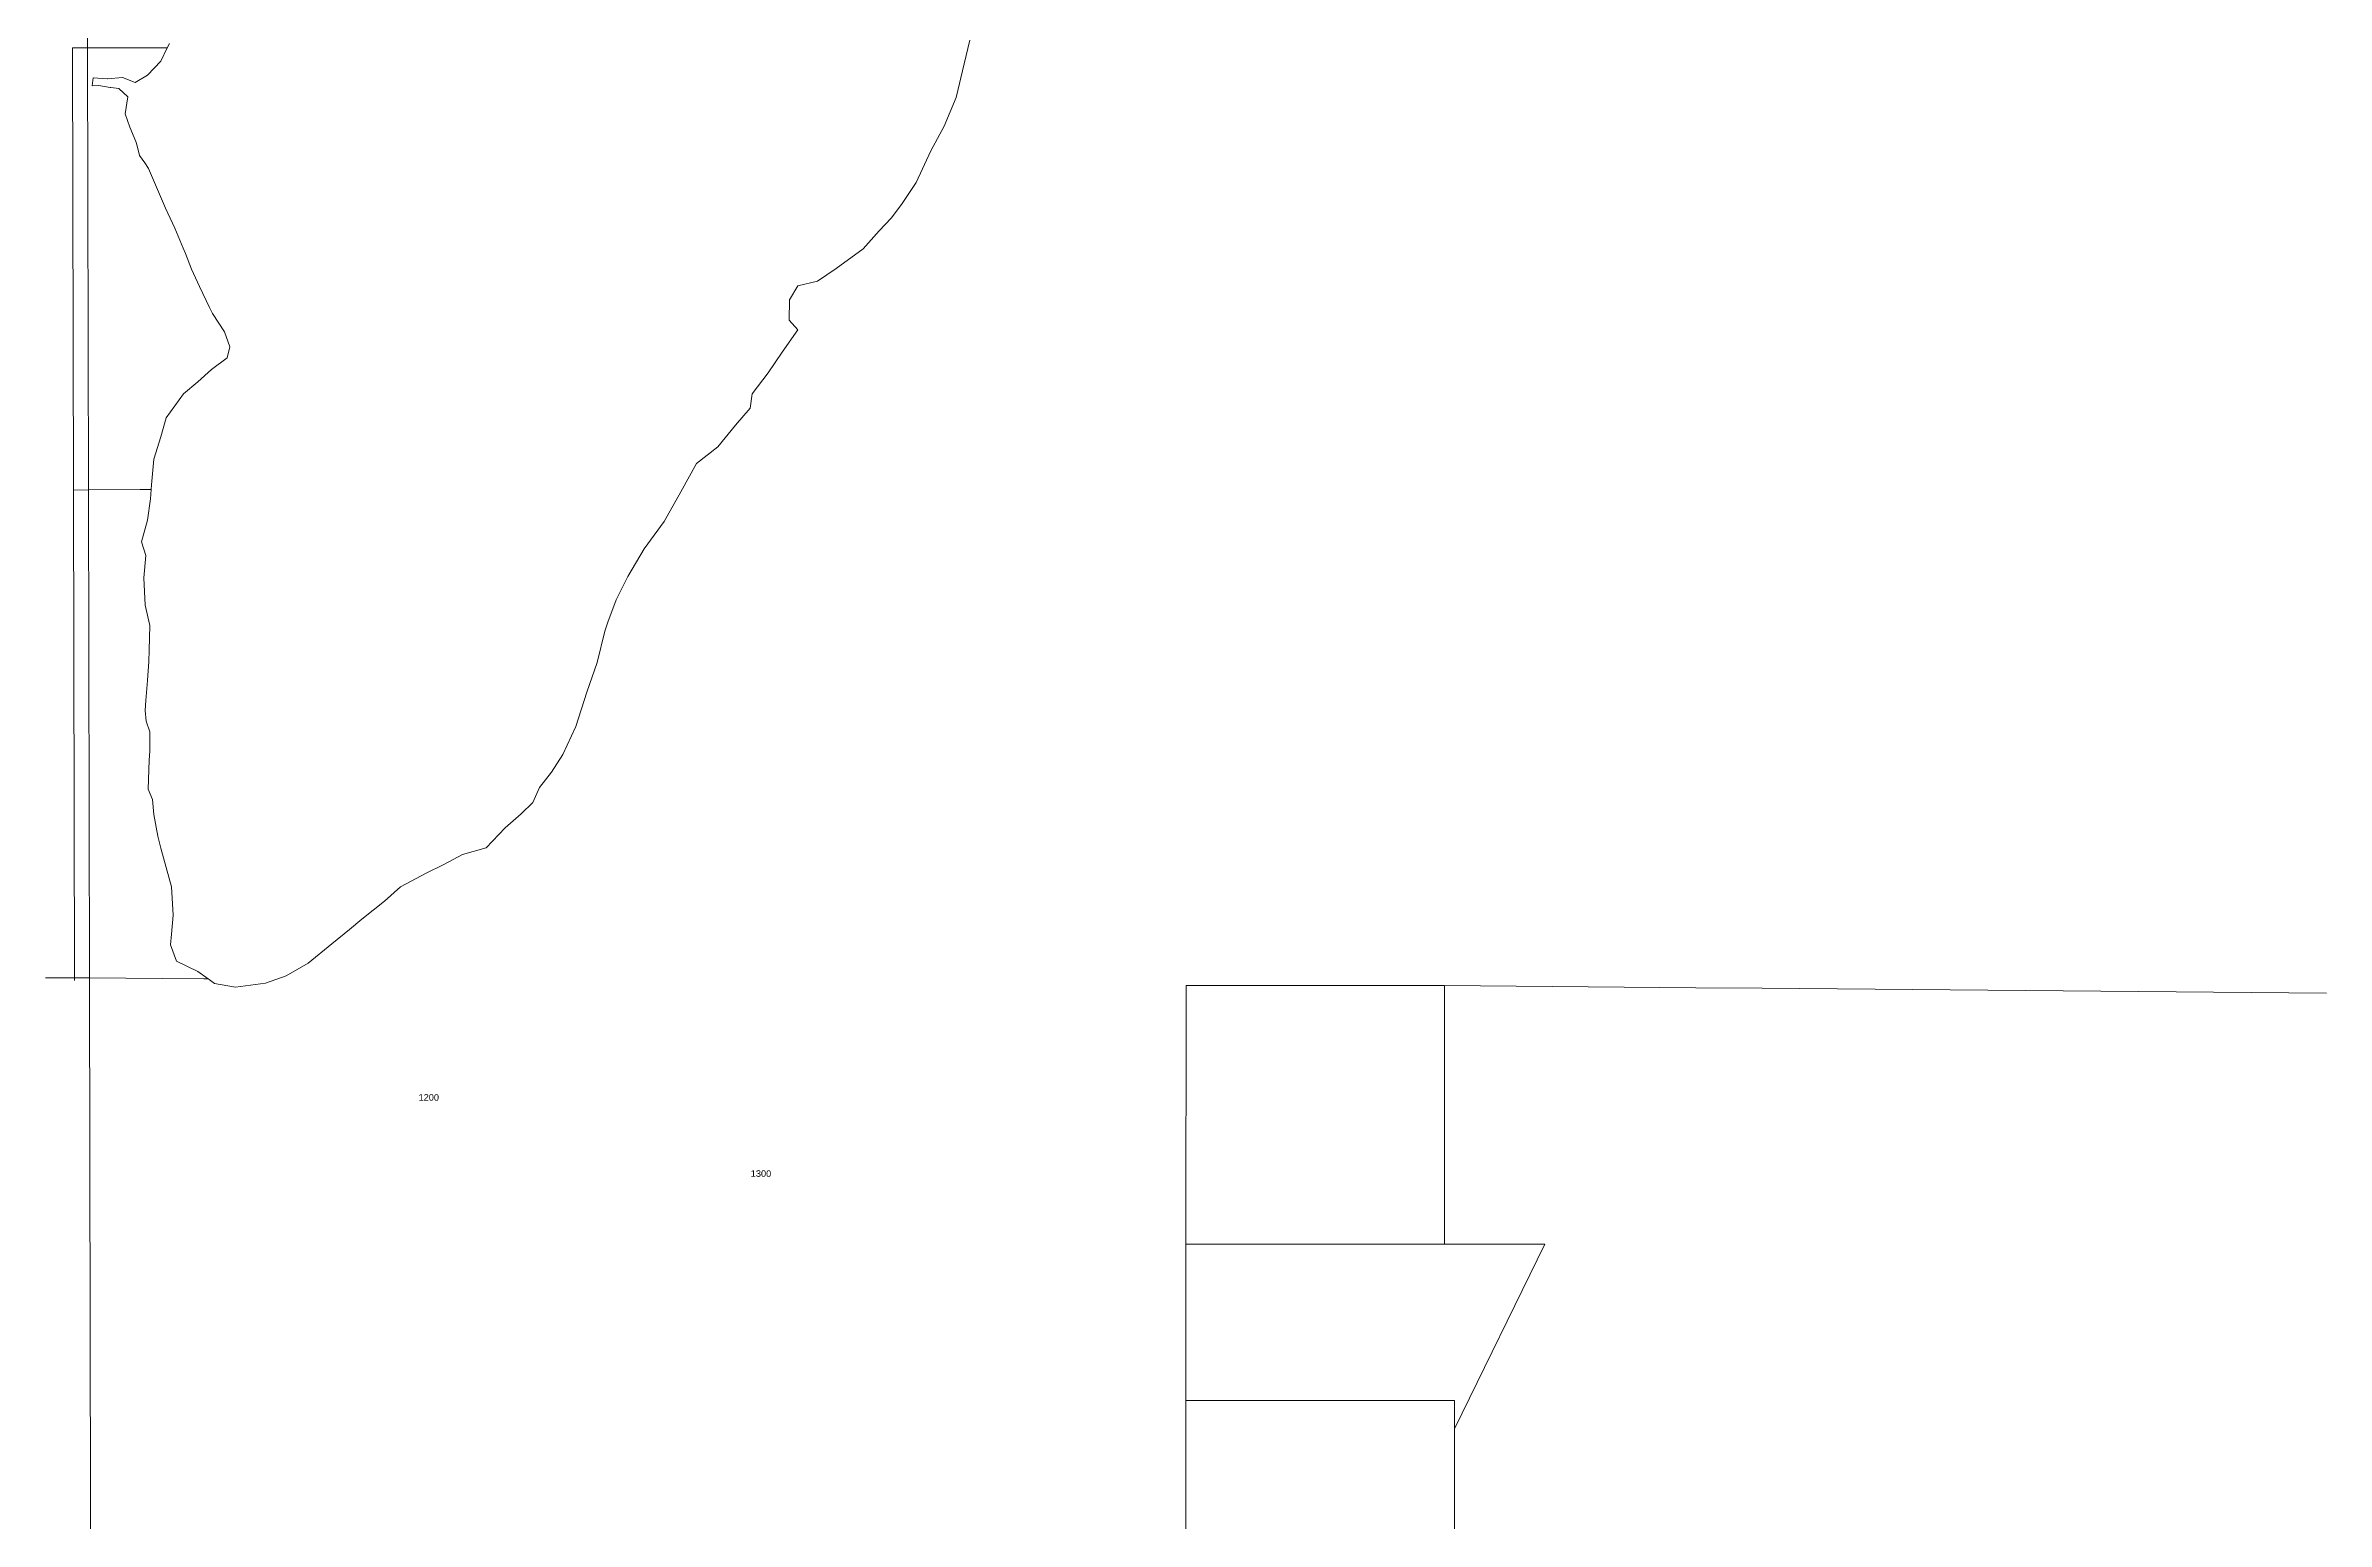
# Model space of a CAD drawing. Header units: feet. Extents: x 2808417 to 2820762, y 948624 to 970780.
# Drawn here: x 2817384 to 2819988, y 963665 to 965350 of the extents above; entities that cross this region are included whole.
import ezdxf
from ezdxf.enums import TextEntityAlignment as Align

# ---------------------------------------------------------------- set-up
doc = ezdxf.new("R2010")
doc.units = ezdxf.units.FT
doc.header["$LTSCALE"] = 0.015
doc.header["$MEASUREMENT"] = 0
doc.layers.add('Dakota County Addresses', color=7, linetype='Continuous')
doc.layers.add('Dakota County Parcels', color=7, linetype='Continuous')
doc.styles.add('Dimensions 100', font='arial.ttf')

# ---------------------------------------------------------------- blocks, each defined once
blk = doc.blocks.new('ACMAP_ANN_TEMPLATE_Dakota County Addresses')
at = {"layer": 'Dakota County Addresses', "style": 'Dimensions 100'}
blk.add_attdef('DakotaCountyAddress', text='', height=50, dxfattribs=at).set_placement((0, 0), align=Align.CENTER)

msp = doc.modelspace()

# ---------------------------------------------------------------- linework, layer by layer
at = {"layer": 'Dakota County Parcels', "lineweight": 5}
for p, q in [((2817414.5, 965347.2), (2817431.5, 965347.3)), ((2817415.6, 964842.5), (2817414.5, 965347.2)), ((2817431.5, 965347.3), (2817432.6, 964842.7)), ((2817522.7, 965347.4), (2817515.4, 965332.2)), ((2817525.1, 965352.3), (2817522.7, 965347.4)), ((2818432.5, 965329.2), (2818439, 965356.2)), ((2817436.9, 965304), (2817438.1, 965313.2)), ((2817471.7, 965313.4), (2817454.3, 965311.9)), ((2817486.1, 965307.9), (2817471.7, 965313.4)), ((2817500.1, 965316), (2817486.1, 965307.9)), ((2817515.4, 965332.2), (2817500.1, 965316)), ((2818423.2, 965290.7), (2818432.5, 965329.2)), ((2817436.9, 965304), (2817444.4, 965304.5)), ((2817444.4, 965304.5), (2817457.5, 965302.2)), ((2817467.2, 965301), (2817477.5, 965291.4)), ((2817477.5, 965291.4), (2817474.7, 965271.9)), ((2818409.6, 965257.8), (2818423.2, 965290.7)), ((2817474.7, 965271.9), (2817479.9, 965256.7)), ((2817479.9, 965256.7), (2817486.9, 965240.4)), ((2818394.3, 965229.7), (2818409.6, 965257.8)), ((2817501.4, 965209.7), (2817510.2, 965188.4)), ((2818377.6, 965193.8), (2818394.3, 965229.7)), ((2817510.2, 965188.4), (2817520.8, 965164.5)), ((2818361.1, 965168.6), (2818377.6, 965193.8)), ((2817520.8, 965164.5), (2817531.4, 965141.4)), ((2818349.1, 965153.1), (2818361.1, 965168.6)), ((2817531.4, 965141.4), (2817540.9, 965118.8)), ((2818317, 965117.9), (2818335.6, 965138.3)), ((2818335.6, 965138.3), (2818349.1, 965153.1)), ((2818286.4, 965095.5), (2818317, 965117.9)), ((2817550.5, 965094.6), (2817559.4, 965074.8)), ((2818233.1, 965059.8), (2818242.6, 965075.6)), ((2818242.6, 965075.6), (2818264.9, 965081.2)), ((2818264.9, 965081.2), (2818286.4, 965095.5)), ((2818232.6, 965036.5), (2818233.1, 965059.8)), ((2817574.4, 965044.1), (2817587.9, 965023.3)), ((2818224.7, 964999.9), (2818242.5, 965025.5)), ((2818242.5, 965025.5), (2818232.6, 965036.5)), ((2817587.9, 965023.3), (2817594.2, 965006)), ((2817594.2, 965006), (2817591.2, 964993.5)), ((2818208.6, 964976.4), (2818224.7, 964999.9)), ((2817573.2, 964980.1), (2817557.5, 964966.1)), ((2817591.2, 964993.5), (2817573.2, 964980.1)), ((2818190.3, 964952.5), (2818208.6, 964976.4)), ((2817541.2, 964952.3), (2817521.4, 964925.2)), ((2817557.5, 964966.1), (2817541.2, 964952.3)), ((2818188, 964936.1), (2818190.3, 964952.5)), ((2817521.4, 964925.2), (2817515.2, 964903.4)), ((2818171.6, 964916.5), (2818188, 964936.1)), ((2817515.2, 964903.4), (2817507.4, 964878)), ((2818151.2, 964891.9), (2818171.6, 964916.5)), ((2817507.4, 964878), (2817504.6, 964848.5)), ((2818109, 964840.7), (2818127, 964872.7)), ((2818127, 964872.7), (2818151.2, 964891.9)), ((2817432.6, 964842.7), (2817415.6, 964842.5)), ((2817416.7, 964285.8), (2817415.6, 964842.5)), ((2817491.8, 964843.1), (2817432.6, 964842.7)), ((2817491.8, 964843.1), (2817504.2, 964843.2)), ((2817504.2, 964843.2), (2817503.4, 964832.7)), ((2817504.6, 964848.5), (2817504.2, 964843.2)), ((2817503.4, 964832.7), (2817500, 964808.1)), ((2818090, 964806.5), (2818109, 964840.7)), ((2817500, 964808.1), (2817493.1, 964783.6)), ((2818067.2, 964775.3), (2818090, 964806.5)), ((2817493.1, 964783.6), (2817498, 964768)), ((2817498, 964768), (2817495.9, 964742.3)), ((2818048.3, 964744), (2818067.2, 964775.3)), ((2817495.9, 964742.3), (2817497.5, 964711.3)), ((2818035.3, 964717.1), (2818048.3, 964744)), ((2817497.5, 964711.3), (2817502.8, 964687.9)), ((2818025.6, 964691.8), (2818035.3, 964717.1)), ((2817502.8, 964687.9), (2817502.1, 964659.8)), ((2818022.4, 964681.4), (2818025.6, 964691.8)), ((2817502.1, 964659.8), (2817501.6, 964646.8)), ((2818013.6, 964645.9), (2818022.4, 964681.4)), ((2817501.6, 964646.8), (2817500, 964625.3)), ((2818001.6, 964611.9), (2818013.6, 964645.9)), ((2817500, 964625.3), (2817498.2, 964602.5)), ((2817989.1, 964572.5), (2818001.6, 964611.9)), ((2817498.2, 964602.5), (2817497.3, 964590.8)), ((2817497.3, 964590.8), (2817498.6, 964578.7)), ((2817498.6, 964578.7), (2817502.6, 964566.7)), ((2817502.6, 964566.7), (2817502.9, 964544.4)), ((2817974.1, 964540.7), (2817989.1, 964572.5)), ((2817502, 964534.3), (2817500.7, 964501.1)), ((2817502.9, 964544.4), (2817502, 964534.3)), ((2817961.3, 964520.6), (2817974.1, 964540.7)), ((2817940.2, 964485.8), (2817947.6, 964503.1)), ((2817947.6, 964503.1), (2817961.3, 964520.6)), ((2817500.7, 964501.1), (2817505.6, 964489.4)), ((2817505.6, 964489.4), (2817507.4, 964472.3)), ((2817926.6, 964472.9), (2817940.2, 964485.8)), ((2817507.4, 964472.3), (2817512, 964447.5)), ((2817886.7, 964434.2), (2817908.3, 964456.9)), ((2817908.3, 964456.9), (2817926.6, 964472.9)), ((2817512, 964447.5), (2817515.4, 964433.7)), ((2817515.4, 964433.7), (2817527.5, 964389.5)), ((2817838.5, 964415.2), (2817859.6, 964426.5)), ((2817859.6, 964426.5), (2817886.7, 964434.2)), ((2817788.9, 964389.7), (2817818.1, 964405.1)), ((2817818.1, 964405.1), (2817838.5, 964415.2)), ((2817527.5, 964389.5), (2817529.5, 964357.4)), ((2817744.9, 964352.6), (2817770.6, 964373.1)), ((2817770.6, 964373.1), (2817788.9, 964389.7)), ((2817529.5, 964357.4), (2817527.3, 964335.6)), ((2817730.6, 964341.1), (2817744.9, 964352.6)), ((2817527.3, 964335.6), (2817526.3, 964323.3)), ((2817526.3, 964323.3), (2817533.2, 964304.7)), ((2817683.6, 964302.6), (2817710.6, 964324.7)), ((2817710.6, 964324.7), (2817730.6, 964341.1)), ((2817533.2, 964304.7), (2817557.7, 964293)), ((2817658.5, 964288.1), (2817683.6, 964302.6)), ((2817383.8, 964285.7), (2817416.7, 964285.8)), ((2817416.7, 964285.8), (2817416.7, 964285.5)), ((2817557.7, 964293), (2817569.4, 964284.5)), ((2817564.4, 964284.5), (2817569.4, 964284.5)), ((2817569.4, 964284.5), (2817570.4, 964283.8)), ((2817570.4, 964283.8), (2817576.7, 964279.2)), ((2817576.7, 964279.2), (2817600.6, 964275.1)), ((2817600.6, 964275.1), (2817634.9, 964279.6)), ((2817634.9, 964279.6), (2817658.5, 964288.1)), ((2818980.9, 964277), (2818980.8, 963981.9)), ((2818685.6, 963803.2), (2818685.7, 963981.9)), ((2818685.7, 963981.9), (2818980.8, 963981.9)), ((2818980.8, 963981.9), (2819095.6, 963981.8)), ((2818992.3, 963770.8), (2819095.6, 963981.8)), ((2818685.4, 962986.2), (2818685.6, 963803.2)), ((2818685.6, 963803.2), (2818992.3, 963803.3)), ((2818992.3, 963770.8), (2818992.3, 963803.3)), ((2818992.1, 962951.3), (2818992.3, 963770.8))]:
    msp.add_line(p, q, dxfattribs=at)
for points in [[(2817431.5, 965347.3), (2817431.5, 965361.9), (2817431.3, 965438.2), (2817431, 965587.5)], [(2817431.5, 965347.3), (2817438, 965347.3), (2817522.7, 965347.4)], [(2817454.3, 965311.9), (2817453.9, 965311.9), (2817438.1, 965313.2)], [(2817457.5, 965302.2), (2817458.3, 965302.1), (2817467.2, 965301)], [(2817486.9, 965240.4), (2817488.2, 965235.5), (2817491.1, 965224.3)], [(2817491.1, 965224.3), (2817496.9, 965216), (2817501.4, 965209.7)], [(2817540.9, 965118.8), (2817543.3, 965112.7), (2817550.5, 965094.6)], [(2817559.4, 965074.8), (2817571, 965051.1), (2817574.4, 965044.1)], [(2817432.6, 964842.7), (2817433.7, 964285.6), (2817433.8, 964282.7), (2817435.4, 963486.1), (2817436.5, 962999)], [(2817416.8, 964282.6), (2817416.7, 964285.5), (2817416.7, 964285.8)], [(2817416.7, 964285.8), (2817433.7, 964285.6), (2817516.8, 964284.9), (2817564.4, 964284.5)], [(2818685.7, 963981.9), (2818685.8, 964274), (2818685.8, 964277.1)], [(2818685.8, 964277.1), (2818730.9, 964277), (2818980.9, 964277)], [(2818980.9, 964277), (2819267.9, 964274.5), (2819343.7, 964273.9), (2819987.8, 964268.4)]]:
    msp.add_lwpolyline(points, dxfattribs=at)

# ---------------------------------------------------------------- block references
at = {"layer": 'Dakota County Addresses', "lineweight": 5, "xscale": 0.15, "yscale": 0.15, "zscale": 0.15, "rotation": 359.5015230000861}
for p, values in [((2817821.2, 964145.5), {'DakotaCountyAddress': '1200'}), ((2818200.5, 964058.6), {'DakotaCountyAddress': '1300'})]:
    msp.add_blockref('ACMAP_ANN_TEMPLATE_Dakota County Addresses', p, dxfattribs=at).add_auto_attribs(values)

doc.saveas('drawing.dxf')
